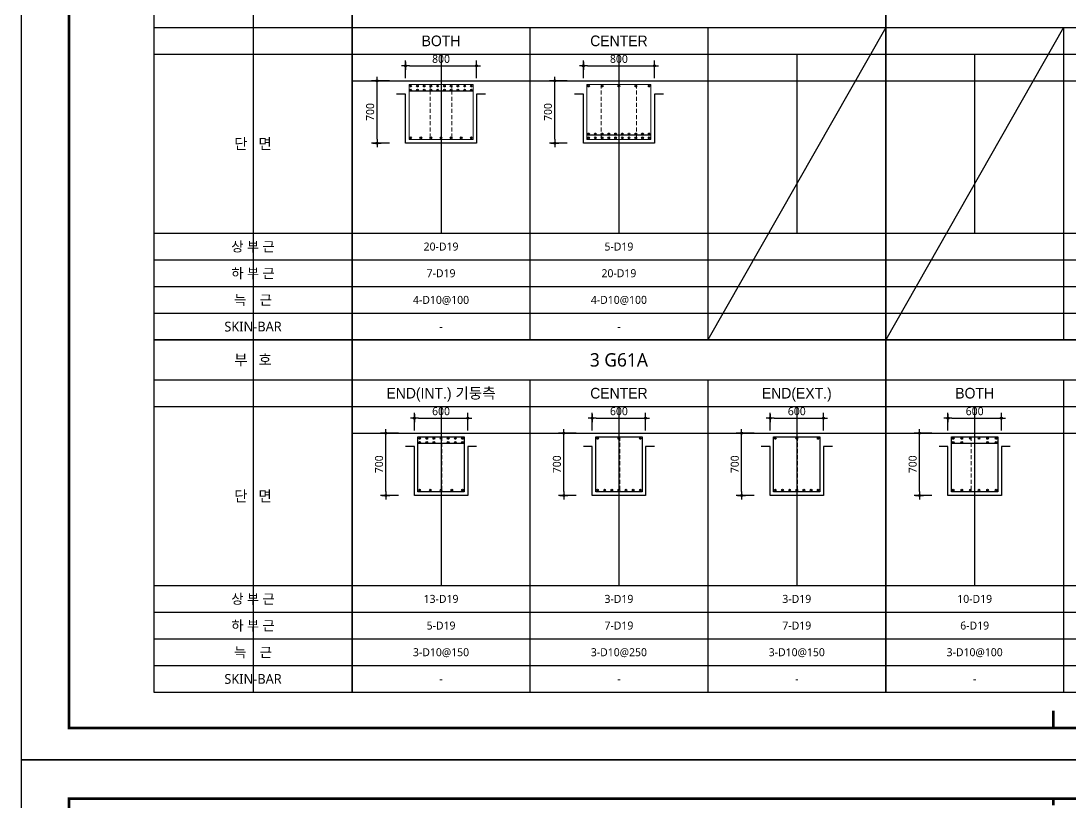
# Model space of a CAD drawing. Header units: millimetres. Extents: x 0 to 252030, y -124740 to 196020.
# Drawn here: x 100830 to 112625, y 142086 to 150874 of the extents above; entities that cross this region are included whole.
import ezdxf
from ezdxf.enums import TextEntityAlignment as Align

# ---------------------------------------------------------------- set-up
doc = ezdxf.new("R2010")
doc.units = ezdxf.units.MM
doc.header["$LTSCALE"] = 30
doc.linetypes.add('HID', pattern=[2.3, 1.5, -0.8])
doc.layers.get('DEFPOINTS').update_dxf_attribs({"color": 142})
for name, color, linetype in [('0-SEC1', 3, 'Continuous'), ('CON', 2, 'Continuous'), ('DIM', 7, 'Continuous'), ('ETC', 7, 'Continuous'), ('S-철근', 3, 'Continuous'), ('SHEET', 7, 'Continuous'), ('TXT', 3, 'Continuous'), ('XR-FORM_(도룡동)$0$Sheet', 7, 'Continuous')]:
    doc.layers.add(name, color=color, linetype=linetype)
doc.layers.add('Stirrup', color=1, linetype='Continuous', lineweight=0)
doc.layers.add('TieBar', color=7, linetype='HID', lineweight=0)
doc.styles.get("Standard").update_dxf_attribs({"font": 'malgun.ttf'})
doc.styles.add('돋움', font='Dotum.ttf')
doc.styles.add('맑은 고딕', font='malgun.ttf')
doc.dimstyles.new('30NDIM', dxfattribs={"dimscale": 50, "dimtxt": 3, "dimasz": 1.5, "dimexe": 2, "dimexo": 6, "dimgap": 1, "dimtad": 1, "dimdec": 0, "dimrnd": 0.25, "dimzin": 0, "dimdsep": 46, "dimtxsty": 'Standard', "dimblk": 'Z_DOT', "dimcen": 5, "dimclrd": 256, "dimclre": 256, "dimclrt": 3, "dimadec": 0, "dimazin": 0, "dimtm": 1e-09, "dimtfac": 1, "dimtdec": 0, "dimtix": 1, "dimtmove": 2, "dimatfit": 1, "dimldrblk": 'Z_DOT', "dimfxl": 1, "dimtolj": 1, "dimtzin": 0, "dimarcsym": 0})

# ---------------------------------------------------------------- blocks, each defined once
blk = doc.blocks.new('XR-FORM_(도룡동)$0$S')
at = {"layer": 'XR-FORM_(도룡동)$0$Sheet', "const_width": 100}
blk.add_lwpolyline([(1850, 57950), (82250, 57950), (82250, 1200), (1850, 1200)], close=True, dxfattribs=at)
at = {"layer": 'XR-FORM_(도룡동)$0$Sheet', "linetype": 'Continuous', "const_width": 100}
for points in [[(38745, 57950), (38745, 57700)], [(38745, 1846), (38745, 1200)]]:
    blk.add_lwpolyline(points, dxfattribs=at)
blk = doc.blocks.new('XR-FORM_(도룡동)', base_point=(101.33, -56114.51))
at = {"layer": 'DEFPOINTS'}
blk.add_lwpolyline([(0, 0), (420, 0), (420, 297), (0, 297)], close=True, dxfattribs=at)
at = {"xscale": 0.005, "yscale": 0.005, "zscale": 0.005}
blk.add_blockref('XR-FORM_(도룡동)$0$S', (-0.25, 0), dxfattribs=at)
blk = doc.blocks.new('*U160')
at = {"layer": 'DEFPOINTS'}
for p, q in [((-1114, 5286), (-1114, 1321)), ((-2229, 4536), (0, 4536))]:
    blk.add_line(p, q, dxfattribs=at)
at = {"layer": 'SHEET'}
blk.add_line((-2229, 4836), (0, 4836), dxfattribs=at)
at = {"layer": 'SHEET', "color": 6}
for p, q in [((-2229, 2521), (0, 2521)), ((-2229, 2221), (0, 2221)), ((-2229, 1921), (0, 1921)), ((-2229, 1621), (0, 1621))]:
    blk.add_line(p, q, dxfattribs=at)
at = {"layer": 'SHEET'}
blk.add_lwpolyline([(0, 5286), (-2229, 5286), (-2229, 1321), (0, 1321)], close=True, dxfattribs=at)
at = {"layer": 'TXT', "style": '맑은 고딕'}
for s, height, p in [('부   호', 120, (-1114, 5061)), ('단   면', 120, (-1114, 3529)), ('상 부 근', 110, (-1114, 2371)), ('하 부 근', 110, (-1114, 2071)), ('늑    근', 110, (-1114, 1771)), ('SKIN-BAR', 110, (-1114, 1471))]:
    blk.add_text(s, height=height, dxfattribs=at).set_placement(p, align=Align.MIDDLE_CENTER)
blk = doc.blocks.new('4등분')
at = {"layer": 'DEFPOINTS'}
for p, q in [((1000, 3214), (1000, 1200)), ((3000, 3214), (3000, 1200)), ((5000, 3214), (5000, 1200)), ((0, 2914), (6000, 2914))]:
    blk.add_line(p, q, dxfattribs=at)
at = {"layer": 'SHEET'}
blk.add_line((0, 3514), (6000, 3514), dxfattribs=at)
at = {"layer": 'SHEET', "color": 6}
for p, q in [((2000, 3514), (2000, 0)), ((4000, 3514), (4000, 0)), ((0, 3214), (6000, 3214)), ((0, 1200), (6000, 1200)), ((0, 900), (6000, 900)), ((0, 600), (6000, 600)), ((0, 300), (6000, 300))]:
    blk.add_line(p, q, dxfattribs=at)
at = {"layer": 'SHEET'}
blk.add_lwpolyline([(6000, 3964), (0, 3964), (0, 0), (6000, 0)], close=True, dxfattribs=at)
blk = doc.blocks.new('Z_DOT')
at = {"layer": 'DIM', "color": 0}
for p, q in [((-1, 0), (1, 0)), ((0, -1), (0, 1))]:
    blk.add_line(p, q, dxfattribs=at)
for radius in [0.25, 0.125]:
    blk.add_circle((0, 0), radius, dxfattribs=at)
blk = doc.blocks.new('*D239')
at = {"layer": 'DEFPOINTS', "color": 0, "transparency": 16777216}
for p in [(105953, 150371), (105153, 150050), (105953, 150050)]:
    blk.add_point(p, dxfattribs=at)
at = {"layer": 'DIM', "lineweight": -2, "transparency": 16777216}
for p, q in [((105153, 150230), (105153, 150431)), ((105953, 150230), (105953, 150431)), ((105198, 150371), (105908, 150371))]:
    blk.add_line(p, q, dxfattribs=at)
at = {"layer": 'DIM', "lineweight": -2, "transparency": 16777216, "xscale": 45, "yscale": 45, "zscale": 45, "rotation": 180}
blk.add_blockref('Z_DOT', (105153, 150371), dxfattribs=at)
at = {"layer": 'DIM', "lineweight": -2, "transparency": 16777216, "xscale": 45, "yscale": 45, "zscale": 45}
blk.add_blockref('Z_DOT', (105953, 150371), dxfattribs=at)
at = {"layer": 'DIM', "color": 3, "transparency": 16777216, "insert": (105553, 150447), "char_height": 90, "attachment_point": 5}
blk.add_mtext('\\A1;800', dxfattribs=at)
blk = doc.blocks.new('*D240')
at = {"layer": 'DEFPOINTS', "color": 0, "transparency": 16777216}
for p in [(104833, 150200), (105153, 150200), (105153, 149500)]:
    blk.add_point(p, dxfattribs=at)
at = {"layer": 'DIM', "lineweight": -2, "transparency": 16777216}
for p, q in [((104973, 150200), (104773, 150200)), ((104833, 149545), (104833, 150155)), ((104973, 149500), (104773, 149500))]:
    blk.add_line(p, q, dxfattribs=at)
at = {"layer": 'DIM', "lineweight": -2, "transparency": 16777216, "xscale": 45, "yscale": 45, "zscale": 45}
for p, rotation in [((104833, 150200), 90), ((104833, 149500), 270)]:
    blk.add_blockref('Z_DOT', p, dxfattribs=dict(at, rotation=rotation))
at = {"layer": 'DIM', "color": 3, "transparency": 16777216, "insert": (104756, 149850), "char_height": 90, "attachment_point": 5, "rotation": 90}
blk.add_mtext('\\A1;700', dxfattribs=at)
blk = doc.blocks.new('*D241')
at = {"layer": 'DEFPOINTS', "color": 0, "transparency": 16777216}
for p in [(107953, 150371), (107153, 150050), (107953, 150050)]:
    blk.add_point(p, dxfattribs=at)
at = {"layer": 'DIM', "lineweight": -2, "transparency": 16777216}
for p, q in [((107153, 150230), (107153, 150431)), ((107953, 150230), (107953, 150431)), ((107198, 150371), (107908, 150371))]:
    blk.add_line(p, q, dxfattribs=at)
at = {"layer": 'DIM', "lineweight": -2, "transparency": 16777216, "xscale": 45, "yscale": 45, "zscale": 45, "rotation": 180}
blk.add_blockref('Z_DOT', (107153, 150371), dxfattribs=at)
at = {"layer": 'DIM', "lineweight": -2, "transparency": 16777216, "xscale": 45, "yscale": 45, "zscale": 45}
blk.add_blockref('Z_DOT', (107953, 150371), dxfattribs=at)
at = {"layer": 'DIM', "color": 3, "transparency": 16777216, "insert": (107553, 150447), "char_height": 90, "attachment_point": 5}
blk.add_mtext('\\A1;800', dxfattribs=at)
blk = doc.blocks.new('*D242')
at = {"layer": 'DEFPOINTS', "color": 0, "transparency": 16777216}
for p in [(106833, 150200), (107153, 150200), (107153, 149500)]:
    blk.add_point(p, dxfattribs=at)
at = {"layer": 'DIM', "lineweight": -2, "transparency": 16777216}
for p, q in [((106973, 150200), (106773, 150200)), ((106833, 149545), (106833, 150155)), ((106973, 149500), (106773, 149500))]:
    blk.add_line(p, q, dxfattribs=at)
at = {"layer": 'DIM', "lineweight": -2, "transparency": 16777216, "xscale": 45, "yscale": 45, "zscale": 45}
for p, rotation in [((106833, 150200), 90), ((106833, 149500), 270)]:
    blk.add_blockref('Z_DOT', p, dxfattribs=dict(at, rotation=rotation))
at = {"layer": 'DIM', "color": 3, "transparency": 16777216, "insert": (106756, 149850), "char_height": 90, "attachment_point": 5, "rotation": 90}
blk.add_mtext('\\A1;700', dxfattribs=at)
blk = doc.blocks.new('*D249')
at = {"layer": 'DEFPOINTS', "color": 0, "transparency": 16777216}
for p in [(105853, 146406), (105253, 146086), (105853, 146086)]:
    blk.add_point(p, dxfattribs=at)
at = {"layer": 'DIM', "lineweight": -2, "transparency": 16777216}
for p, q in [((105253, 146266), (105253, 146466)), ((105298, 146406), (105808, 146406)), ((105853, 146266), (105853, 146466))]:
    blk.add_line(p, q, dxfattribs=at)
at = {"layer": 'DIM', "lineweight": -2, "transparency": 16777216, "xscale": 45, "yscale": 45, "zscale": 45, "rotation": 180}
blk.add_blockref('Z_DOT', (105253, 146406), dxfattribs=at)
at = {"layer": 'DIM', "lineweight": -2, "transparency": 16777216, "xscale": 45, "yscale": 45, "zscale": 45}
blk.add_blockref('Z_DOT', (105853, 146406), dxfattribs=at)
at = {"layer": 'DIM', "color": 3, "transparency": 16777216, "insert": (105553, 146483), "char_height": 90, "attachment_point": 5}
blk.add_mtext('\\A1;600', dxfattribs=at)
blk = doc.blocks.new('*D250')
at = {"layer": 'DEFPOINTS', "color": 0, "transparency": 16777216}
for p in [(104933, 146236), (105253, 146236), (105253, 145536)]:
    blk.add_point(p, dxfattribs=at)
at = {"layer": 'DIM', "lineweight": -2, "transparency": 16777216}
for p, q in [((105073, 146236), (104873, 146236)), ((104933, 145581), (104933, 146191)), ((105073, 145536), (104873, 145536))]:
    blk.add_line(p, q, dxfattribs=at)
at = {"layer": 'DIM', "lineweight": -2, "transparency": 16777216, "xscale": 45, "yscale": 45, "zscale": 45}
for p, rotation in [((104933, 146236), 90), ((104933, 145536), 270)]:
    blk.add_blockref('Z_DOT', p, dxfattribs=dict(at, rotation=rotation))
at = {"layer": 'DIM', "color": 3, "transparency": 16777216, "insert": (104856, 145886), "char_height": 90, "attachment_point": 5, "rotation": 90}
blk.add_mtext('\\A1;700', dxfattribs=at)
blk = doc.blocks.new('*D251')
at = {"layer": 'DEFPOINTS', "color": 0, "transparency": 16777216}
for p in [(107853, 146406), (107253, 146086), (107853, 146086)]:
    blk.add_point(p, dxfattribs=at)
at = {"layer": 'DIM', "lineweight": -2, "transparency": 16777216}
for p, q in [((107253, 146266), (107253, 146466)), ((107298, 146406), (107808, 146406)), ((107853, 146266), (107853, 146466))]:
    blk.add_line(p, q, dxfattribs=at)
at = {"layer": 'DIM', "lineweight": -2, "transparency": 16777216, "xscale": 45, "yscale": 45, "zscale": 45, "rotation": 180}
blk.add_blockref('Z_DOT', (107253, 146406), dxfattribs=at)
at = {"layer": 'DIM', "lineweight": -2, "transparency": 16777216, "xscale": 45, "yscale": 45, "zscale": 45}
blk.add_blockref('Z_DOT', (107853, 146406), dxfattribs=at)
at = {"layer": 'DIM', "color": 3, "transparency": 16777216, "insert": (107553, 146483), "char_height": 90, "attachment_point": 5}
blk.add_mtext('\\A1;600', dxfattribs=at)
blk = doc.blocks.new('*D252')
at = {"layer": 'DEFPOINTS', "color": 0, "transparency": 16777216}
for p in [(106933, 146236), (107253, 146236), (107253, 145536)]:
    blk.add_point(p, dxfattribs=at)
at = {"layer": 'DIM', "lineweight": -2, "transparency": 16777216}
for p, q in [((107073, 146236), (106873, 146236)), ((106933, 145581), (106933, 146191)), ((107073, 145536), (106873, 145536))]:
    blk.add_line(p, q, dxfattribs=at)
at = {"layer": 'DIM', "lineweight": -2, "transparency": 16777216, "xscale": 45, "yscale": 45, "zscale": 45}
for p, rotation in [((106933, 146236), 90), ((106933, 145536), 270)]:
    blk.add_blockref('Z_DOT', p, dxfattribs=dict(at, rotation=rotation))
at = {"layer": 'DIM', "color": 3, "transparency": 16777216, "insert": (106856, 145886), "char_height": 90, "attachment_point": 5, "rotation": 90}
blk.add_mtext('\\A1;700', dxfattribs=at)
blk = doc.blocks.new('*D253')
at = {"layer": 'DEFPOINTS', "color": 0, "transparency": 16777216}
for p in [(109853, 146406), (109253, 146086), (109853, 146086)]:
    blk.add_point(p, dxfattribs=at)
at = {"layer": 'DIM', "lineweight": -2, "transparency": 16777216}
for p, q in [((109253, 146266), (109253, 146466)), ((109298, 146406), (109808, 146406)), ((109853, 146266), (109853, 146466))]:
    blk.add_line(p, q, dxfattribs=at)
at = {"layer": 'DIM', "lineweight": -2, "transparency": 16777216, "xscale": 45, "yscale": 45, "zscale": 45, "rotation": 180}
blk.add_blockref('Z_DOT', (109253, 146406), dxfattribs=at)
at = {"layer": 'DIM', "lineweight": -2, "transparency": 16777216, "xscale": 45, "yscale": 45, "zscale": 45}
blk.add_blockref('Z_DOT', (109853, 146406), dxfattribs=at)
at = {"layer": 'DIM', "color": 3, "transparency": 16777216, "insert": (109553, 146483), "char_height": 90, "attachment_point": 5}
blk.add_mtext('\\A1;600', dxfattribs=at)
blk = doc.blocks.new('*D254')
at = {"layer": 'DEFPOINTS', "color": 0, "transparency": 16777216}
for p in [(108933, 146236), (109253, 146236), (109253, 145536)]:
    blk.add_point(p, dxfattribs=at)
at = {"layer": 'DIM', "lineweight": -2, "transparency": 16777216}
for p, q in [((109073, 146236), (108873, 146236)), ((108933, 145581), (108933, 146191)), ((109073, 145536), (108873, 145536))]:
    blk.add_line(p, q, dxfattribs=at)
at = {"layer": 'DIM', "lineweight": -2, "transparency": 16777216, "xscale": 45, "yscale": 45, "zscale": 45}
for p, rotation in [((108933, 146236), 90), ((108933, 145536), 270)]:
    blk.add_blockref('Z_DOT', p, dxfattribs=dict(at, rotation=rotation))
at = {"layer": 'DIM', "color": 3, "transparency": 16777216, "insert": (108856, 145886), "char_height": 90, "attachment_point": 5, "rotation": 90}
blk.add_mtext('\\A1;700', dxfattribs=at)
blk = doc.blocks.new('*D255')
at = {"layer": 'DEFPOINTS', "color": 0, "transparency": 16777216}
for p in [(111853, 146406), (111253, 146086), (111853, 146086)]:
    blk.add_point(p, dxfattribs=at)
at = {"layer": 'DIM', "lineweight": -2, "transparency": 16777216}
for p, q in [((111253, 146266), (111253, 146466)), ((111298, 146406), (111808, 146406)), ((111853, 146266), (111853, 146466))]:
    blk.add_line(p, q, dxfattribs=at)
at = {"layer": 'DIM', "lineweight": -2, "transparency": 16777216, "xscale": 45, "yscale": 45, "zscale": 45, "rotation": 180}
blk.add_blockref('Z_DOT', (111253, 146406), dxfattribs=at)
at = {"layer": 'DIM', "lineweight": -2, "transparency": 16777216, "xscale": 45, "yscale": 45, "zscale": 45}
blk.add_blockref('Z_DOT', (111853, 146406), dxfattribs=at)
at = {"layer": 'DIM', "color": 3, "transparency": 16777216, "insert": (111553, 146483), "char_height": 90, "attachment_point": 5}
blk.add_mtext('\\A1;600', dxfattribs=at)
blk = doc.blocks.new('*D256')
at = {"layer": 'DEFPOINTS', "color": 0, "transparency": 16777216}
for p in [(110933, 146236), (111253, 146236), (111253, 145536)]:
    blk.add_point(p, dxfattribs=at)
at = {"layer": 'DIM', "lineweight": -2, "transparency": 16777216}
for p, q in [((111073, 146236), (110873, 146236)), ((110933, 145581), (110933, 146191)), ((111073, 145536), (110873, 145536))]:
    blk.add_line(p, q, dxfattribs=at)
at = {"layer": 'DIM', "lineweight": -2, "transparency": 16777216, "xscale": 45, "yscale": 45, "zscale": 45}
for p, rotation in [((110933, 146236), 90), ((110933, 145536), 270)]:
    blk.add_blockref('Z_DOT', p, dxfattribs=dict(at, rotation=rotation))
at = {"layer": 'DIM', "color": 3, "transparency": 16777216, "insert": (110856, 145886), "char_height": 90, "attachment_point": 5, "rotation": 90}
blk.add_mtext('\\A1;700', dxfattribs=at)

msp = doc.modelspace()

# ---------------------------------------------------------------- hatches: boundary and pattern name
at = {"layer": 'S-철근'}
h = msp.add_hatch(color=256, dxfattribs=at)
edge = h.paths.add_edge_path()
edge.add_arc((105212.08013, 150141.41992), 9.55, 0, 180)
edge.add_arc((105212.08013, 150141.41992), 9.55, 180, 360)
h = msp.add_hatch(color=256, dxfattribs=at)
edge = h.paths.add_edge_path()
edge.add_arc((105212.08013, 150097.31992), 9.55, 0, 180)
edge.add_arc((105212.08013, 150097.31992), 9.55, 180, 360)
h = msp.add_hatch(color=256, dxfattribs=at)
edge = h.paths.add_edge_path()
edge.add_arc((105287.84013, 150141.41992), 9.55, 0, 180)
edge.add_arc((105287.84013, 150141.41992), 9.55, 180, 360)
h = msp.add_hatch(color=256, dxfattribs=at)
edge = h.paths.add_edge_path()
edge.add_arc((105287.84013, 150097.31992), 9.55, 0, 180)
edge.add_arc((105287.84013, 150097.31992), 9.55, 180, 360)
h = msp.add_hatch(color=256, dxfattribs=at)
edge = h.paths.add_edge_path()
edge.add_arc((105363.60013, 150141.41992), 9.55, 0, 180)
edge.add_arc((105363.60013, 150141.41992), 9.55, 180, 360)
h = msp.add_hatch(color=256, dxfattribs=at)
edge = h.paths.add_edge_path()
edge.add_arc((105363.60013, 150097.31992), 9.55, 0, 180)
edge.add_arc((105363.60013, 150097.31992), 9.55, 180, 360)
h = msp.add_hatch(color=256, dxfattribs=at)
edge = h.paths.add_edge_path()
edge.add_arc((105439.36013, 150141.41992), 9.55, 0, 180)
edge.add_arc((105439.36013, 150141.41992), 9.55, 180, 360)
h = msp.add_hatch(color=256, dxfattribs=at)
edge = h.paths.add_edge_path()
edge.add_arc((105439.36013, 150097.31992), 9.55, 0, 180)
edge.add_arc((105439.36013, 150097.31992), 9.55, 180, 360)
h = msp.add_hatch(color=256, dxfattribs=at)
edge = h.paths.add_edge_path()
edge.add_arc((105515.12013, 150141.41992), 9.55, 0, 180)
edge.add_arc((105515.12013, 150141.41992), 9.55, 180, 360)
h = msp.add_hatch(color=256, dxfattribs=at)
edge = h.paths.add_edge_path()
edge.add_arc((105515.12013, 150097.31992), 9.55, 0, 180)
edge.add_arc((105515.12013, 150097.31992), 9.55, 180, 360)
h = msp.add_hatch(color=256, dxfattribs=at)
edge = h.paths.add_edge_path()
edge.add_arc((105590.88013, 150141.41992), 9.55, 0, 180)
edge.add_arc((105590.88013, 150141.41992), 9.55, 180, 360)
h = msp.add_hatch(color=256, dxfattribs=at)
edge = h.paths.add_edge_path()
edge.add_arc((105590.88013, 150097.31992), 9.55, 0, 180)
edge.add_arc((105590.88013, 150097.31992), 9.55, 180, 360)
h = msp.add_hatch(color=256, dxfattribs=at)
edge = h.paths.add_edge_path()
edge.add_arc((105666.64013, 150141.41992), 9.55, 0, 180)
edge.add_arc((105666.64013, 150141.41992), 9.55, 180, 360)
h = msp.add_hatch(color=256, dxfattribs=at)
edge = h.paths.add_edge_path()
edge.add_arc((105666.64013, 150097.31992), 9.55, 0, 180)
edge.add_arc((105666.64013, 150097.31992), 9.55, 180, 360)
h = msp.add_hatch(color=256, dxfattribs=at)
edge = h.paths.add_edge_path()
edge.add_arc((105742.40013, 150141.41992), 9.55, 0, 180)
edge.add_arc((105742.40013, 150141.41992), 9.55, 180, 360)
h = msp.add_hatch(color=256, dxfattribs=at)
edge = h.paths.add_edge_path()
edge.add_arc((105742.40013, 150097.31992), 9.55, 0, 180)
edge.add_arc((105742.40013, 150097.31992), 9.55, 180, 360)
h = msp.add_hatch(color=256, dxfattribs=at)
edge = h.paths.add_edge_path()
edge.add_arc((105818.16013, 150141.41992), 9.55, 0, 180)
edge.add_arc((105818.16013, 150141.41992), 9.55, 180, 360)
h = msp.add_hatch(color=256, dxfattribs=at)
edge = h.paths.add_edge_path()
edge.add_arc((105818.16013, 150097.31992), 9.55, 0, 180)
edge.add_arc((105818.16013, 150097.31992), 9.55, 180, 360)
h = msp.add_hatch(color=256, dxfattribs=at)
edge = h.paths.add_edge_path()
edge.add_arc((105893.92013, 150141.41992), 9.55, 0, 180)
edge.add_arc((105893.92013, 150141.41992), 9.55, 180, 360)
h = msp.add_hatch(color=256, dxfattribs=at)
edge = h.paths.add_edge_path()
edge.add_arc((105893.92013, 150097.31992), 9.55, 0, 180)
edge.add_arc((105893.92013, 150097.31992), 9.55, 180, 360)
h = msp.add_hatch(color=256, dxfattribs=at)
edge = h.paths.add_edge_path()
edge.add_arc((107212.08013, 150141.41992), 9.55, 0, 180)
edge.add_arc((107212.08013, 150141.41992), 9.55, 180, 360)
h = msp.add_hatch(color=256, dxfattribs=at)
edge = h.paths.add_edge_path()
edge.add_arc((107363.60013, 150141.41992), 9.55, 0, 180)
edge.add_arc((107363.60013, 150141.41992), 9.55, 180, 360)
h = msp.add_hatch(color=256, dxfattribs=at)
edge = h.paths.add_edge_path()
edge.add_arc((107553.00013, 150141.41992), 9.55, 0, 180)
edge.add_arc((107553.00013, 150141.41992), 9.55, 180, 360)
h = msp.add_hatch(color=256, dxfattribs=at)
edge = h.paths.add_edge_path()
edge.add_arc((107742.40013, 150141.41992), 9.55, 0, 180)
edge.add_arc((107742.40013, 150141.41992), 9.55, 180, 360)
h = msp.add_hatch(color=256, dxfattribs=at)
edge = h.paths.add_edge_path()
edge.add_arc((107893.92013, 150141.41992), 9.55, 0, 180)
edge.add_arc((107893.92013, 150141.41992), 9.55, 180, 360)
h = msp.add_hatch(color=256, dxfattribs=at)
edge = h.paths.add_edge_path()
edge.add_arc((105212.08013, 149559.57992), 9.55, 0, 180)
edge.add_arc((105212.08013, 149559.57992), 9.55, 180, 360)
h = msp.add_hatch(color=256, dxfattribs=at)
edge = h.paths.add_edge_path()
edge.add_arc((105325.72013, 149559.57992), 9.55, 0, 180)
edge.add_arc((105325.72013, 149559.57992), 9.55, 180, 360)
h = msp.add_hatch(color=256, dxfattribs=at)
edge = h.paths.add_edge_path()
edge.add_arc((105439.36013, 149559.57992), 9.55, 0, 180)
edge.add_arc((105439.36013, 149559.57992), 9.55, 180, 360)
h = msp.add_hatch(color=256, dxfattribs=at)
edge = h.paths.add_edge_path()
edge.add_arc((105553.00013, 149559.57992), 9.55, 0, 180)
edge.add_arc((105553.00013, 149559.57992), 9.55, 180, 360)
h = msp.add_hatch(color=256, dxfattribs=at)
edge = h.paths.add_edge_path()
edge.add_arc((105666.64013, 149559.57992), 9.55, 0, 180)
edge.add_arc((105666.64013, 149559.57992), 9.55, 180, 360)
h = msp.add_hatch(color=256, dxfattribs=at)
edge = h.paths.add_edge_path()
edge.add_arc((105780.28013, 149559.57992), 9.55, 0, 180)
edge.add_arc((105780.28013, 149559.57992), 9.55, 180, 360)
h = msp.add_hatch(color=256, dxfattribs=at)
edge = h.paths.add_edge_path()
edge.add_arc((105893.92013, 149559.57992), 9.55, 0, 180)
edge.add_arc((105893.92013, 149559.57992), 9.55, 180, 360)
h = msp.add_hatch(color=256, dxfattribs=at)
edge = h.paths.add_edge_path()
edge.add_arc((107212.08013, 149603.67992), 9.55, 0, 180)
edge.add_arc((107212.08013, 149603.67992), 9.55, 180, 360)
h = msp.add_hatch(color=256, dxfattribs=at)
edge = h.paths.add_edge_path()
edge.add_arc((107212.08013, 149559.57992), 9.55, 0, 180)
edge.add_arc((107212.08013, 149559.57992), 9.55, 180, 360)
h = msp.add_hatch(color=256, dxfattribs=at)
edge = h.paths.add_edge_path()
edge.add_arc((107287.84013, 149603.67992), 9.55, 0, 180)
edge.add_arc((107287.84013, 149603.67992), 9.55, 180, 360)
h = msp.add_hatch(color=256, dxfattribs=at)
edge = h.paths.add_edge_path()
edge.add_arc((107287.84013, 149559.57992), 9.55, 0, 180)
edge.add_arc((107287.84013, 149559.57992), 9.55, 180, 360)
h = msp.add_hatch(color=256, dxfattribs=at)
edge = h.paths.add_edge_path()
edge.add_arc((107363.60013, 149603.67992), 9.55, 0, 180)
edge.add_arc((107363.60013, 149603.67992), 9.55, 180, 360)
h = msp.add_hatch(color=256, dxfattribs=at)
edge = h.paths.add_edge_path()
edge.add_arc((107363.60013, 149559.57992), 9.55, 0, 180)
edge.add_arc((107363.60013, 149559.57992), 9.55, 180, 360)
h = msp.add_hatch(color=256, dxfattribs=at)
edge = h.paths.add_edge_path()
edge.add_arc((107439.36013, 149603.67992), 9.55, 0, 180)
edge.add_arc((107439.36013, 149603.67992), 9.55, 180, 360)
h = msp.add_hatch(color=256, dxfattribs=at)
edge = h.paths.add_edge_path()
edge.add_arc((107439.36013, 149559.57992), 9.55, 0, 180)
edge.add_arc((107439.36013, 149559.57992), 9.55, 180, 360)
h = msp.add_hatch(color=256, dxfattribs=at)
edge = h.paths.add_edge_path()
edge.add_arc((107515.12013, 149603.67992), 9.55, 0, 180)
edge.add_arc((107515.12013, 149603.67992), 9.55, 180, 360)
h = msp.add_hatch(color=256, dxfattribs=at)
edge = h.paths.add_edge_path()
edge.add_arc((107515.12013, 149559.57992), 9.55, 0, 180)
edge.add_arc((107515.12013, 149559.57992), 9.55, 180, 360)
h = msp.add_hatch(color=256, dxfattribs=at)
edge = h.paths.add_edge_path()
edge.add_arc((107590.88013, 149603.67992), 9.55, 0, 180)
edge.add_arc((107590.88013, 149603.67992), 9.55, 180, 360)
h = msp.add_hatch(color=256, dxfattribs=at)
edge = h.paths.add_edge_path()
edge.add_arc((107590.88013, 149559.57992), 9.55, 0, 180)
edge.add_arc((107590.88013, 149559.57992), 9.55, 180, 360)
h = msp.add_hatch(color=256, dxfattribs=at)
edge = h.paths.add_edge_path()
edge.add_arc((107666.64013, 149603.67992), 9.55, 0, 180)
edge.add_arc((107666.64013, 149603.67992), 9.55, 180, 360)
h = msp.add_hatch(color=256, dxfattribs=at)
edge = h.paths.add_edge_path()
edge.add_arc((107666.64013, 149559.57992), 9.55, 0, 180)
edge.add_arc((107666.64013, 149559.57992), 9.55, 180, 360)
h = msp.add_hatch(color=256, dxfattribs=at)
edge = h.paths.add_edge_path()
edge.add_arc((107742.40013, 149603.67992), 9.55, 0, 180)
edge.add_arc((107742.40013, 149603.67992), 9.55, 180, 360)
h = msp.add_hatch(color=256, dxfattribs=at)
edge = h.paths.add_edge_path()
edge.add_arc((107742.40013, 149559.57992), 9.55, 0, 180)
edge.add_arc((107742.40013, 149559.57992), 9.55, 180, 360)
h = msp.add_hatch(color=256, dxfattribs=at)
edge = h.paths.add_edge_path()
edge.add_arc((107818.16013, 149603.67992), 9.55, 0, 180)
edge.add_arc((107818.16013, 149603.67992), 9.55, 180, 360)
h = msp.add_hatch(color=256, dxfattribs=at)
edge = h.paths.add_edge_path()
edge.add_arc((107818.16013, 149559.57992), 9.55, 0, 180)
edge.add_arc((107818.16013, 149559.57992), 9.55, 180, 360)
h = msp.add_hatch(color=256, dxfattribs=at)
edge = h.paths.add_edge_path()
edge.add_arc((107893.92013, 149603.67992), 9.55, 0, 180)
edge.add_arc((107893.92013, 149603.67992), 9.55, 180, 360)
h = msp.add_hatch(color=256, dxfattribs=at)
edge = h.paths.add_edge_path()
edge.add_arc((107893.92013, 149559.57992), 9.55, 0, 180)
edge.add_arc((107893.92013, 149559.57992), 9.55, 180, 360)
h = msp.add_hatch(color=256, dxfattribs=at)
edge = h.paths.add_edge_path()
edge.add_arc((105312.08013, 146176.91992), 9.55, 0, 180)
edge.add_arc((105312.08013, 146176.91992), 9.55, 180, 360)
h = msp.add_hatch(color=256, dxfattribs=at)
edge = h.paths.add_edge_path()
edge.add_arc((105312.08013, 146132.81992), 9.55, 0, 180)
edge.add_arc((105312.08013, 146132.81992), 9.55, 180, 360)
h = msp.add_hatch(color=256, dxfattribs=at)
edge = h.paths.add_edge_path()
edge.add_arc((105392.3868, 146176.91992), 9.55, 0, 180)
edge.add_arc((105392.3868, 146176.91992), 9.55, 180, 360)
h = msp.add_hatch(color=256, dxfattribs=at)
edge = h.paths.add_edge_path()
edge.add_arc((105392.3868, 146132.81992), 9.55, 0, 180)
edge.add_arc((105392.3868, 146132.81992), 9.55, 180, 360)
h = msp.add_hatch(color=256, dxfattribs=at)
edge = h.paths.add_edge_path()
edge.add_arc((105472.69347, 146176.91992), 9.55, 0, 180)
edge.add_arc((105472.69347, 146176.91992), 9.55, 180, 360)
h = msp.add_hatch(color=256, dxfattribs=at)
edge = h.paths.add_edge_path()
edge.add_arc((105472.69347, 146132.81992), 9.55, 0, 180)
edge.add_arc((105472.69347, 146132.81992), 9.55, 180, 360)
h = msp.add_hatch(color=256, dxfattribs=at)
edge = h.paths.add_edge_path()
edge.add_arc((105553.00013, 146176.91992), 9.55, 0, 180)
edge.add_arc((105553.00013, 146176.91992), 9.55, 180, 360)
h = msp.add_hatch(color=256, dxfattribs=at)
edge = h.paths.add_edge_path()
edge.add_arc((105633.3068, 146176.91992), 9.55, 0, 180)
edge.add_arc((105633.3068, 146176.91992), 9.55, 180, 360)
h = msp.add_hatch(color=256, dxfattribs=at)
edge = h.paths.add_edge_path()
edge.add_arc((105633.3068, 146132.81992), 9.55, 0, 180)
edge.add_arc((105633.3068, 146132.81992), 9.55, 180, 360)
h = msp.add_hatch(color=256, dxfattribs=at)
edge = h.paths.add_edge_path()
edge.add_arc((105713.61347, 146176.91992), 9.55, 0, 180)
edge.add_arc((105713.61347, 146176.91992), 9.55, 180, 360)
h = msp.add_hatch(color=256, dxfattribs=at)
edge = h.paths.add_edge_path()
edge.add_arc((105713.61347, 146132.81992), 9.55, 0, 180)
edge.add_arc((105713.61347, 146132.81992), 9.55, 180, 360)
h = msp.add_hatch(color=256, dxfattribs=at)
edge = h.paths.add_edge_path()
edge.add_arc((105793.92013, 146176.91992), 9.55, 0, 180)
edge.add_arc((105793.92013, 146176.91992), 9.55, 180, 360)
h = msp.add_hatch(color=256, dxfattribs=at)
edge = h.paths.add_edge_path()
edge.add_arc((105793.92013, 146132.81992), 9.55, 0, 180)
edge.add_arc((105793.92013, 146132.81992), 9.55, 180, 360)
h = msp.add_hatch(color=256, dxfattribs=at)
edge = h.paths.add_edge_path()
edge.add_arc((107312.08013, 146176.91992), 9.55, 0, 180)
edge.add_arc((107312.08013, 146176.91992), 9.55, 180, 360)
h = msp.add_hatch(color=256, dxfattribs=at)
edge = h.paths.add_edge_path()
edge.add_arc((107553.00013, 146176.91992), 9.55, 0, 180)
edge.add_arc((107553.00013, 146176.91992), 9.55, 180, 360)
h = msp.add_hatch(color=256, dxfattribs=at)
edge = h.paths.add_edge_path()
edge.add_arc((107793.92013, 146176.91992), 9.55, 0, 180)
edge.add_arc((107793.92013, 146176.91992), 9.55, 180, 360)
h = msp.add_hatch(color=256, dxfattribs=at)
edge = h.paths.add_edge_path()
edge.add_arc((109312.08013, 146176.91992), 9.55, 0, 180)
edge.add_arc((109312.08013, 146176.91992), 9.55, 180, 360)
h = msp.add_hatch(color=256, dxfattribs=at)
edge = h.paths.add_edge_path()
edge.add_arc((109553.00013, 146176.91992), 9.55, 0, 180)
edge.add_arc((109553.00013, 146176.91992), 9.55, 180, 360)
h = msp.add_hatch(color=256, dxfattribs=at)
edge = h.paths.add_edge_path()
edge.add_arc((109793.92013, 146176.91992), 9.55, 0, 180)
edge.add_arc((109793.92013, 146176.91992), 9.55, 180, 360)
h = msp.add_hatch(color=256, dxfattribs=at)
edge = h.paths.add_edge_path()
edge.add_arc((111312.08013, 146176.91992), 9.55, 0, 180)
edge.add_arc((111312.08013, 146176.91992), 9.55, 180, 360)
h = msp.add_hatch(color=256, dxfattribs=at)
edge = h.paths.add_edge_path()
edge.add_arc((111312.08013, 146132.81992), 9.55, 0, 180)
edge.add_arc((111312.08013, 146132.81992), 9.55, 180, 360)
h = msp.add_hatch(color=256, dxfattribs=at)
edge = h.paths.add_edge_path()
edge.add_arc((111408.44813, 146176.91992), 9.55, 0, 180)
edge.add_arc((111408.44813, 146176.91992), 9.55, 180, 360)
h = msp.add_hatch(color=256, dxfattribs=at)
edge = h.paths.add_edge_path()
edge.add_arc((111408.44813, 146132.81992), 9.55, 0, 180)
edge.add_arc((111408.44813, 146132.81992), 9.55, 180, 360)
h = msp.add_hatch(color=256, dxfattribs=at)
edge = h.paths.add_edge_path()
edge.add_arc((111504.81613, 146176.91992), 9.55, 0, 180)
edge.add_arc((111504.81613, 146176.91992), 9.55, 180, 360)
h = msp.add_hatch(color=256, dxfattribs=at)
edge = h.paths.add_edge_path()
edge.add_arc((111601.18413, 146176.91992), 9.55, 0, 180)
edge.add_arc((111601.18413, 146176.91992), 9.55, 180, 360)
h = msp.add_hatch(color=256, dxfattribs=at)
edge = h.paths.add_edge_path()
edge.add_arc((111697.55213, 146176.91992), 9.55, 0, 180)
edge.add_arc((111697.55213, 146176.91992), 9.55, 180, 360)
h = msp.add_hatch(color=256, dxfattribs=at)
edge = h.paths.add_edge_path()
edge.add_arc((111697.55213, 146132.81992), 9.55, 0, 180)
edge.add_arc((111697.55213, 146132.81992), 9.55, 180, 360)
h = msp.add_hatch(color=256, dxfattribs=at)
edge = h.paths.add_edge_path()
edge.add_arc((111793.92013, 146176.91992), 9.55, 0, 180)
edge.add_arc((111793.92013, 146176.91992), 9.55, 180, 360)
h = msp.add_hatch(color=256, dxfattribs=at)
edge = h.paths.add_edge_path()
edge.add_arc((111793.92013, 146132.81992), 9.55, 0, 180)
edge.add_arc((111793.92013, 146132.81992), 9.55, 180, 360)
h = msp.add_hatch(color=256, dxfattribs=at)
edge = h.paths.add_edge_path()
edge.add_arc((105312.08013, 145595.07992), 9.55, 0, 180)
edge.add_arc((105312.08013, 145595.07992), 9.55, 180, 360)
h = msp.add_hatch(color=256, dxfattribs=at)
edge = h.paths.add_edge_path()
edge.add_arc((105432.54013, 145595.07992), 9.55, 0, 180)
edge.add_arc((105432.54013, 145595.07992), 9.55, 180, 360)
h = msp.add_hatch(color=256, dxfattribs=at)
edge = h.paths.add_edge_path()
edge.add_arc((105553.00013, 145595.07992), 9.55, 0, 180)
edge.add_arc((105553.00013, 145595.07992), 9.55, 180, 360)
h = msp.add_hatch(color=256, dxfattribs=at)
edge = h.paths.add_edge_path()
edge.add_arc((105673.46013, 145595.07992), 9.55, 0, 180)
edge.add_arc((105673.46013, 145595.07992), 9.55, 180, 360)
h = msp.add_hatch(color=256, dxfattribs=at)
edge = h.paths.add_edge_path()
edge.add_arc((105793.92013, 145595.07992), 9.55, 0, 180)
edge.add_arc((105793.92013, 145595.07992), 9.55, 180, 360)
h = msp.add_hatch(color=256, dxfattribs=at)
edge = h.paths.add_edge_path()
edge.add_arc((107312.08013, 145595.07992), 9.55, 0, 180)
edge.add_arc((107312.08013, 145595.07992), 9.55, 180, 360)
h = msp.add_hatch(color=256, dxfattribs=at)
edge = h.paths.add_edge_path()
edge.add_arc((107392.3868, 145595.07992), 9.55, 0, 180)
edge.add_arc((107392.3868, 145595.07992), 9.55, 180, 360)
h = msp.add_hatch(color=256, dxfattribs=at)
edge = h.paths.add_edge_path()
edge.add_arc((107472.69347, 145595.07992), 9.55, 0, 180)
edge.add_arc((107472.69347, 145595.07992), 9.55, 180, 360)
h = msp.add_hatch(color=256, dxfattribs=at)
edge = h.paths.add_edge_path()
edge.add_arc((107553.00013, 145595.07992), 9.55, 0, 180)
edge.add_arc((107553.00013, 145595.07992), 9.55, 180, 360)
h = msp.add_hatch(color=256, dxfattribs=at)
edge = h.paths.add_edge_path()
edge.add_arc((107633.3068, 145595.07992), 9.55, 0, 180)
edge.add_arc((107633.3068, 145595.07992), 9.55, 180, 360)
h = msp.add_hatch(color=256, dxfattribs=at)
edge = h.paths.add_edge_path()
edge.add_arc((107713.61347, 145595.07992), 9.55, 0, 180)
edge.add_arc((107713.61347, 145595.07992), 9.55, 180, 360)
h = msp.add_hatch(color=256, dxfattribs=at)
edge = h.paths.add_edge_path()
edge.add_arc((107793.92013, 145595.07992), 9.55, 0, 180)
edge.add_arc((107793.92013, 145595.07992), 9.55, 180, 360)
h = msp.add_hatch(color=256, dxfattribs=at)
edge = h.paths.add_edge_path()
edge.add_arc((109312.08013, 145595.07992), 9.55, 0, 180)
edge.add_arc((109312.08013, 145595.07992), 9.55, 180, 360)
h = msp.add_hatch(color=256, dxfattribs=at)
edge = h.paths.add_edge_path()
edge.add_arc((109392.3868, 145595.07992), 9.55, 0, 180)
edge.add_arc((109392.3868, 145595.07992), 9.55, 180, 360)
h = msp.add_hatch(color=256, dxfattribs=at)
edge = h.paths.add_edge_path()
edge.add_arc((109472.69347, 145595.07992), 9.55, 0, 180)
edge.add_arc((109472.69347, 145595.07992), 9.55, 180, 360)
h = msp.add_hatch(color=256, dxfattribs=at)
edge = h.paths.add_edge_path()
edge.add_arc((109553.00013, 145595.07992), 9.55, 0, 180)
edge.add_arc((109553.00013, 145595.07992), 9.55, 180, 360)
h = msp.add_hatch(color=256, dxfattribs=at)
edge = h.paths.add_edge_path()
edge.add_arc((109633.3068, 145595.07992), 9.55, 0, 180)
edge.add_arc((109633.3068, 145595.07992), 9.55, 180, 360)
h = msp.add_hatch(color=256, dxfattribs=at)
edge = h.paths.add_edge_path()
edge.add_arc((109713.61347, 145595.07992), 9.55, 0, 180)
edge.add_arc((109713.61347, 145595.07992), 9.55, 180, 360)
h = msp.add_hatch(color=256, dxfattribs=at)
edge = h.paths.add_edge_path()
edge.add_arc((109793.92013, 145595.07992), 9.55, 0, 180)
edge.add_arc((109793.92013, 145595.07992), 9.55, 180, 360)
h = msp.add_hatch(color=256, dxfattribs=at)
edge = h.paths.add_edge_path()
edge.add_arc((111312.08013, 145595.07992), 9.55, 0, 180)
edge.add_arc((111312.08013, 145595.07992), 9.55, 180, 360)
h = msp.add_hatch(color=256, dxfattribs=at)
edge = h.paths.add_edge_path()
edge.add_arc((111408.44813, 145595.07992), 9.55, 0, 180)
edge.add_arc((111408.44813, 145595.07992), 9.55, 180, 360)
h = msp.add_hatch(color=256, dxfattribs=at)
edge = h.paths.add_edge_path()
edge.add_arc((111504.81613, 145595.07992), 9.55, 0, 180)
edge.add_arc((111504.81613, 145595.07992), 9.55, 180, 360)
h = msp.add_hatch(color=256, dxfattribs=at)
edge = h.paths.add_edge_path()
edge.add_arc((111601.18413, 145595.07992), 9.55, 0, 180)
edge.add_arc((111601.18413, 145595.07992), 9.55, 180, 360)
h = msp.add_hatch(color=256, dxfattribs=at)
edge = h.paths.add_edge_path()
edge.add_arc((111697.55213, 145595.07992), 9.55, 0, 180)
edge.add_arc((111697.55213, 145595.07992), 9.55, 180, 360)
h = msp.add_hatch(color=256, dxfattribs=at)
edge = h.paths.add_edge_path()
edge.add_arc((111793.92013, 145595.07992), 9.55, 0, 180)
edge.add_arc((111793.92013, 145595.07992), 9.55, 180, 360)

# ---------------------------------------------------------------- linework, layer by layer
at = {"layer": 'CON', "color": 8}
for p, q in [((105053.00013, 150200.49992), (106053.00013, 150200.49992)), ((107053.00013, 150200.49992), (108053.00013, 150200.49992)), ((105153.00013, 146235.99992), (105953.00013, 146235.99992)), ((107153.00013, 146235.99992), (107953.00013, 146235.99992)), ((109153.00013, 146235.99992), (109953.00013, 146235.99992)), ((111153.00013, 146235.99992), (111953.00013, 146235.99992))]:
    msp.add_line(p, q, dxfattribs=at)
for points in [[(106053.00013, 150050.49992), (105953.00013, 150050.49992), (105953.00013, 149500.49992), (105153.00013, 149500.49992), (105153.00013, 150050.49992), (105053.00013, 150050.49992)], [(108053.00013, 150050.49992), (107953.00013, 150050.49992), (107953.00013, 149500.49992), (107153.00013, 149500.49992), (107153.00013, 150050.49992), (107053.00013, 150050.49992)], [(105953.00013, 146085.99992), (105853.00013, 146085.99992), (105853.00013, 145535.99992), (105253.00013, 145535.99992), (105253.00013, 146085.99992), (105153.00013, 146085.99992)], [(107953.00013, 146085.99992), (107853.00013, 146085.99992), (107853.00013, 145535.99992), (107253.00013, 145535.99992), (107253.00013, 146085.99992), (107153.00013, 146085.99992)], [(109953.00013, 146085.99992), (109853.00013, 146085.99992), (109853.00013, 145535.99992), (109253.00013, 145535.99992), (109253.00013, 146085.99992), (109153.00013, 146085.99992)], [(111953.00013, 146085.99992), (111853.00013, 146085.99992), (111853.00013, 145535.99992), (111253.00013, 145535.99992), (111253.00013, 146085.99992), (111153.00013, 146085.99992)]]:
    msp.add_lwpolyline(points, dxfattribs=at)
at = {"layer": 'ETC', "color": 8}
for p, q in [((105193.00013, 150087.76992), (105913.00013, 150087.76992)), ((107193.00013, 149594.12992), (107913.00013, 149594.12992)), ((105293.00013, 146123.26992), (105813.00013, 146123.26992)), ((111293.00013, 146123.26992), (111813.00013, 146123.26992))]:
    msp.add_line(p, q, dxfattribs=at)
at = {"layer": 'S-철근'}
for points in [[(105293.00013, 145575.99992), (105293.00013, 146195.99992), (105813.00013, 146195.99992), (105813.00013, 145575.99992), (105293.00013, 145575.99992)], [(107293.00013, 145575.99992), (107293.00013, 146195.99992), (107813.00013, 146195.99992), (107813.00013, 145575.99992), (107293.00013, 145575.99992)], [(109293.00013, 145575.99992), (109293.00013, 146195.99992), (109813.00013, 146195.99992), (109813.00013, 145575.99992), (109293.00013, 145575.99992)], [(111293.00013, 145575.99992), (111293.00013, 146195.99992), (111813.00013, 146195.99992), (111813.00013, 145575.99992), (111293.00013, 145575.99992)]]:
    msp.add_lwpolyline(points, dxfattribs=at)
for centre in [(105212.08013, 150141.41992), (105212.08013, 150097.31992), (105287.84013, 150141.41992), (105287.84013, 150097.31992), (105363.60013, 150141.41992), (105363.60013, 150097.31992), (105439.36013, 150141.41992), (105439.36013, 150097.31992), (105515.12013, 150141.41992), (105515.12013, 150097.31992), (105590.88013, 150141.41992), (105590.88013, 150097.31992), (105666.64013, 150141.41992), (105666.64013, 150097.31992), (105742.40013, 150141.41992), (105742.40013, 150097.31992), (105818.16013, 150141.41992), (105818.16013, 150097.31992), (105893.92013, 150141.41992), (105893.92013, 150097.31992), (107212.08013, 150141.41992), (107363.60013, 150141.41992), (107553.00013, 150141.41992), (107742.40013, 150141.41992), (107893.92013, 150141.41992), (105212.08013, 149559.57992), (105325.72013, 149559.57992), (105439.36013, 149559.57992), (105553.00013, 149559.57992), (105666.64013, 149559.57992), (105780.28013, 149559.57992), (105893.92013, 149559.57992), (107212.08013, 149603.67992), (107212.08013, 149559.57992), (107287.84013, 149603.67992), (107287.84013, 149559.57992), (107363.60013, 149603.67992), (107363.60013, 149559.57992), (107439.36013, 149603.67992), (107439.36013, 149559.57992), (107515.12013, 149603.67992), (107515.12013, 149559.57992), (107590.88013, 149603.67992), (107590.88013, 149559.57992), (107666.64013, 149603.67992), (107666.64013, 149559.57992), (107742.40013, 149603.67992), (107742.40013, 149559.57992), (107818.16013, 149603.67992), (107818.16013, 149559.57992), (107893.92013, 149603.67992), (107893.92013, 149559.57992), (105312.08013, 146176.91992), (105312.08013, 146132.81992), (105392.3868, 146176.91992), (105392.3868, 146132.81992), (105472.69347, 146176.91992), (105472.69347, 146132.81992), (105553.00013, 146176.91992), (105633.3068, 146176.91992), (105633.3068, 146132.81992), (105713.61347, 146176.91992), (105713.61347, 146132.81992), (105793.92013, 146176.91992), (105793.92013, 146132.81992), (107312.08013, 146176.91992), (107553.00013, 146176.91992), (107793.92013, 146176.91992), (109312.08013, 146176.91992), (109553.00013, 146176.91992), (109793.92013, 146176.91992), (111312.08013, 146176.91992), (111312.08013, 146132.81992), (111408.44813, 146176.91992), (111408.44813, 146132.81992), (111504.81613, 146176.91992), (111601.18413, 146176.91992), (111697.55213, 146176.91992), (111697.55213, 146132.81992), (111793.92013, 146176.91992), (111793.92013, 146132.81992), (105312.08013, 145595.07992), (105432.54013, 145595.07992), (105553.00013, 145595.07992), (105673.46013, 145595.07992), (105793.92013, 145595.07992), (107312.08013, 145595.07992), (107392.3868, 145595.07992), (107472.69347, 145595.07992), (107553.00013, 145595.07992), (107633.3068, 145595.07992), (107713.61347, 145595.07992), (107793.92013, 145595.07992), (109312.08013, 145595.07992), (109392.3868, 145595.07992), (109472.69347, 145595.07992), (109553.00013, 145595.07992), (109633.3068, 145595.07992), (109713.61347, 145595.07992), (109793.92013, 145595.07992), (111312.08013, 145595.07992), (111408.44813, 145595.07992), (111504.81613, 145595.07992), (111601.18413, 145595.07992), (111697.55213, 145595.07992), (111793.92013, 145595.07992)]:
    msp.add_circle(centre, 9.55, dxfattribs=at)
at = {"layer": 'SHEET'}
for p, q in [((110553.00013, 150800.49992), (108553.00013, 147285.99992)), ((112553.00013, 150800.49992), (110553.00013, 147285.99992))]:
    msp.add_line(p, q, dxfattribs=at)
at = {"layer": 'Stirrup', "color": 3}
for points in [[(105193.00013, 149540.49992), (105193.00013, 150160.49992), (105913.00013, 150160.49992), (105913.00013, 149540.49992), (105193.00013, 149540.49992)], [(107193.00013, 149540.49992), (107193.00013, 150160.49992), (107913.00013, 150160.49992), (107913.00013, 149540.49992), (107193.00013, 149540.49992)]]:
    msp.add_lwpolyline(points, dxfattribs=at)
at = {"layer": 'TieBar'}
for p, q in [((105429.81013, 150160.49992), (105429.81013, 149540.49992)), ((105676.19013, 150160.49992), (105676.19013, 149540.49992)), ((107354.05013, 150160.49992), (107354.05013, 149540.49992)), ((107751.95013, 150160.49992), (107751.95013, 149540.49992)), ((105562.55013, 146195.99992), (105562.55013, 145575.99992)), ((107562.55013, 146195.99992), (107562.55013, 145575.99992)), ((109562.55013, 146195.99992), (109562.55013, 145575.99992)), ((111514.36613, 146195.99992), (111514.36613, 145575.99992))]:
    msp.add_line(p, q, dxfattribs=at)

# ---------------------------------------------------------------- block references
for name, p in [('*U160', (104553.00013, 145964.49992)), ('4등분', (104553.00013, 147285.99992)), ('4등분', (110553.00013, 147285.99992)), ('*U160', (104553.00013, 141999.99992)), ('4등분', (104553.00013, 143321.49992)), ('4등분', (110553.00013, 143321.49992))]:
    msp.add_blockref(name, p)
at = {"layer": '0-SEC1', "xscale": 60, "yscale": 60, "zscale": 60}
for p in [(106910.02429, -3224310.57868), (106910.02429, -3242130.57868)]:
    msp.add_blockref('XR-FORM_(도룡동)', p, dxfattribs=at)

# ---------------------------------------------------------------- texts
at = {"layer": 'TXT'}
for s, height, style, p in [('BOTH', 120, '돋움', (105553.00013, 150650.49992)), ('CENTER', 120, '돋움', (107553.00013, 150650.49992)), ('20-D19', 90, '맑은 고딕', (105553.00013, 148335.99992)), ('5-D19', 90, '맑은 고딕', (107553.00013, 148335.99992)), ('7-D19', 90, '맑은 고딕', (105553.00013, 148035.99992)), ('20-D19', 90, '맑은 고딕', (107553.00013, 148035.99992)), ('4-D10@100', 90, '맑은 고딕', (105553.00013, 147735.99992)), ('4-D10@100', 90, '맑은 고딕', (107553.00013, 147735.99992)), ('-', 90, '맑은 고딕', (105553.00013, 147435.99992)), ('-', 90, '맑은 고딕', (107553.00013, 147435.99992)), ('END(INT.) 기둥측', 120, '돋움', (105553.00013, 146685.99992)), ('CENTER', 120, '돋움', (107553.00013, 146685.99992)), ('END(EXT.)', 120, '돋움', (109553.00013, 146685.99992)), ('BOTH', 120, '돋움', (111553.00013, 146685.99992)), ('13-D19', 90, '맑은 고딕', (105553.00013, 144371.49992)), ('3-D19', 90, '맑은 고딕', (107553.00013, 144371.49992)), ('3-D19', 90, '맑은 고딕', (109553.00013, 144371.49992)), ('10-D19', 90, '맑은 고딕', (111553.00013, 144371.49992)), ('5-D19', 90, '맑은 고딕', (105553.00013, 144071.49992)), ('7-D19', 90, '맑은 고딕', (107553.00013, 144071.49992)), ('7-D19', 90, '맑은 고딕', (109553.00013, 144071.49992)), ('6-D19', 90, '맑은 고딕', (111553.00013, 144071.49992)), ('3-D10@150', 90, '맑은 고딕', (105553.00013, 143771.49992)), ('3-D10@250', 90, '맑은 고딕', (107553.00013, 143771.49992)), ('3-D10@150', 90, '맑은 고딕', (109553.00013, 143771.49992)), ('3-D10@100', 90, '맑은 고딕', (111553.00013, 143771.49992)), ('-', 90, '맑은 고딕', (105553.00013, 143471.49992)), ('-', 90, '맑은 고딕', (107553.00013, 143471.49992)), ('-', 90, '맑은 고딕', (109553.00013, 143471.49992)), ('-', 90, '맑은 고딕', (111553.00013, 143471.49992))]:
    msp.add_text(s, height=height, dxfattribs=dict(at, style=style)).set_placement(p, align=Align.MIDDLE_CENTER)
at = {"layer": 'TXT', "color": 2, "style": '맑은 고딕'}
msp.add_text('3 G61A', height=150, dxfattribs=at).set_placement((107553.00013, 147060.99992), align=Align.MIDDLE_CENTER)

# ---------------------------------------------------------------- dimensions: what is measured, and where the dimension line sits
at = {"layer": 'DIM'}
for base, p1, p2, picture, middle in [((105953.00013, 150370.65148), (105153.00013, 150050.49992), (105953.00013, 150050.49992), '*D239', (105553.00013, 150447.14945)), ((107953.00013, 150370.65148), (107153.00013, 150050.49992), (107953.00013, 150050.49992), '*D241', (107553.00013, 150447.14945)), ((105853.00013, 146406.15148), (105253.00013, 146085.99992), (105853.00013, 146085.99992), '*D249', (105553.00013, 146482.64945)), ((107853.00013, 146406.15148), (107253.00013, 146085.99992), (107853.00013, 146085.99992), '*D251', (107553.00013, 146482.64945)), ((109853.00013, 146406.15148), (109253.00013, 146085.99992), (109853.00013, 146085.99992), '*D253', (109553.00013, 146482.64945)), ((111853.00013, 146406.15148), (111253.00013, 146085.99992), (111853.00013, 146085.99992), '*D255', (111553.00013, 146482.64945))]:
    dim = msp.add_linear_dim(base=base, p1=p1, p2=p2, dimstyle='30NDIM', override={"dimscale": 30, "dimtxsty": 'Standard'}, dxfattribs=at)
    dim.commit()
    dim.dimension.update_dxf_attribs({"geometry": picture, "text_midpoint": middle})
for base, p1, p2, picture, middle in [((104832.84857, 150200.49992), (105153.00013, 149500.49992), (105153.00013, 150200.49992), '*D240', (104756.3506, 149850.49992)), ((106832.84857, 150200.49992), (107153.00013, 149500.49992), (107153.00013, 150200.49992), '*D242', (106756.3506, 149850.49992)), ((104932.84857, 146235.99992), (105253.00013, 145535.99992), (105253.00013, 146235.99992), '*D250', (104856.3506, 145885.99992)), ((106932.84857, 146235.99992), (107253.00013, 145535.99992), (107253.00013, 146235.99992), '*D252', (106856.3506, 145885.99992)), ((108932.84857, 146235.99992), (109253.00013, 145535.99992), (109253.00013, 146235.99992), '*D254', (108856.3506, 145885.99992)), ((110932.84857, 146235.99992), (111253.00013, 145535.99992), (111253.00013, 146235.99992), '*D256', (110856.3506, 145885.99992))]:
    dim = msp.add_linear_dim(base=base, p1=p1, p2=p2, angle=90, dimstyle='30NDIM', override={"dimscale": 30, "dimtxsty": 'Standard'}, dxfattribs=at)
    dim.commit()
    dim.dimension.update_dxf_attribs({"geometry": picture, "text_midpoint": middle})

doc.saveas('drawing.dxf')
